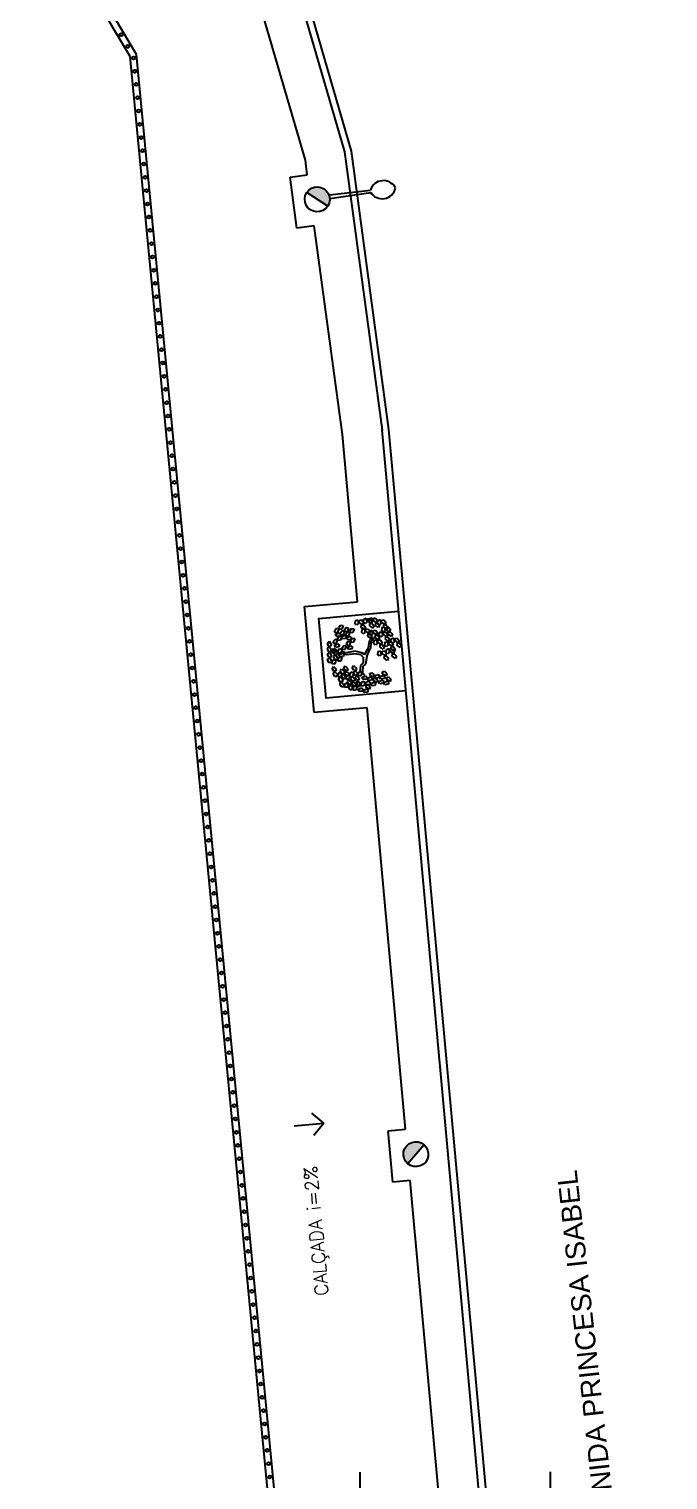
# Model space of a CAD drawing. Header units: millimetres. Extents: x -8 to 5830, y -596 to 3598.
# Drawn here: x 1615.46 to 1625.06, y 2371.62 to 2393.41 of the extents above; entities that cross this region are included whole.
import ezdxf

# ---------------------------------------------------------------- set-up
doc = ezdxf.new("R2010")
doc.units = ezdxf.units.MM
doc.linetypes.add('CONTINU', pattern=[0])
doc.linetypes.add('HIDDEN', pattern=[9.525, 6.35, -3.175])
doc.layers.get('0').update_dxf_attribs({"color": 9})
doc.styles.add('80X50', font='romans.shx')
doc.styles.add('ROBERTO', font='swissek.ttf')

# ---------------------------------------------------------------- blocks, each defined once
blk = doc.blocks.new('poste concreto')
h = blk.add_hatch(color=256)
h.dxf.hatch_style = 1
h.paths.add_polyline_path([(364866.842, 7758015.357), (364866.767, 7758015.418), (364866.676, 7758015.455), (364866.578, 7758015.47), (364866.48, 7758015.455), (364866.39, 7758015.418), (364866.314, 7758015.357), (364866.254, 7758015.282), (364866.216, 7758015.191), (364866.201, 7758015.093), (364866.956, 7758015.093), (364866.94, 7758015.191), (364866.903, 7758015.282)])
for p, q in [((364866.815, 7758015.406), (364867.773, 7758016.191)), ((364866.886, 7758015.322), (364867.818, 7758016.138)), ((364866.201, 7758015.093), (364866.216, 7758015.191)), ((364866.216, 7758014.995), (364866.201, 7758015.093)), ((364866.956, 7758015.093), (364866.201, 7758015.093)), ((364866.216, 7758015.191), (364866.254, 7758015.282)), ((364866.254, 7758015.282), (364866.314, 7758015.357)), ((364866.314, 7758015.357), (364866.39, 7758015.418)), ((364866.39, 7758015.418), (364866.48, 7758015.455)), ((364866.48, 7758015.455), (364866.578, 7758015.47)), ((364866.578, 7758015.47), (364866.676, 7758015.455)), ((364866.676, 7758015.455), (364866.767, 7758015.418)), ((364866.767, 7758015.418), (364866.842, 7758015.357)), ((364866.842, 7758015.357), (364866.903, 7758015.282)), ((364866.903, 7758015.282), (364866.94, 7758015.191)), ((364866.94, 7758015.191), (364866.956, 7758015.093)), ((364866.956, 7758015.093), (364866.94, 7758014.995)), ((364866.254, 7758014.904), (364866.216, 7758014.995)), ((364866.314, 7758014.829), (364866.254, 7758014.904)), ((364866.39, 7758014.768), (364866.314, 7758014.829)), ((364866.48, 7758014.731), (364866.39, 7758014.768)), ((364866.578, 7758014.716), (364866.48, 7758014.731)), ((364866.676, 7758014.731), (364866.578, 7758014.716)), ((364866.767, 7758014.768), (364866.676, 7758014.731)), ((364866.842, 7758014.829), (364866.767, 7758014.768)), ((364866.903, 7758014.904), (364866.842, 7758014.829)), ((364866.94, 7758014.995), (364866.903, 7758014.904))]:
    blk.add_line(p, q)
for centre, start, end in [((364868.17, 7758016.298), 60.7351, 195.0987), ((364867.989, 7758016.511), 245.3971, 19.7607)]:
    blk.add_arc(centre, 0.411, start, end)
blk = doc.blocks.new('A$C550ee5b3')
h = blk.add_hatch(color=256)
h.dxf.hatch_style = 1
h.paths.add_polyline_path([(0.043, 0.309), (0.017, 0.267), (0.002, 0.22), (0, 0.172), (0.009, 0.124), (0.031, 0.081), (0.063, 0.043), (0.106, 0.017), (0.152, 0.002), (0.201, 0), (0.248, 0.009), (0.292, 0.031), (0.329, 0.063)])
for p, q in [((0, 0.172), (0.002, 0.22)), ((0.002, 0.22), (0.017, 0.267)), ((0.017, 0.267), (0.043, 0.309)), ((0.043, 0.309), (0.081, 0.341)), ((0.043, 0.309), (0.329, 0.063)), ((0.081, 0.341), (0.124, 0.363)), ((0.124, 0.363), (0.172, 0.372)), ((0.172, 0.372), (0.22, 0.371)), ((0.22, 0.371), (0.267, 0.356)), ((0.267, 0.356), (0.309, 0.329)), ((0.309, 0.329), (0.341, 0.292)), ((0.341, 0.292), (0.363, 0.248)), ((0.363, 0.248), (0.372, 0.201)), ((0.009, 0.124), (0, 0.172)), ((0.031, 0.081), (0.009, 0.124)), ((0.063, 0.043), (0.031, 0.081)), ((0.106, 0.017), (0.063, 0.043)), ((0.152, 0.002), (0.106, 0.017)), ((0.201, 0), (0.152, 0.002)), ((0.248, 0.009), (0.201, 0)), ((0.292, 0.031), (0.248, 0.009)), ((0.329, 0.063), (0.292, 0.031)), ((0.356, 0.106), (0.329, 0.063)), ((0.371, 0.152), (0.356, 0.106)), ((0.372, 0.201), (0.371, 0.152))]:
    blk.add_line(p, q)
blk = doc.blocks.new('L', base_point=(1.368, 0.591))
at = {"color": 8, "lineweight": -2}
for p, q in [((1.275, 0.567), (1.306, 0.592)), ((1.288, 0.517), (1.275, 0.567)), ((1.281, 0.65), (1.312, 0.675)), ((1.294, 0.6), (1.281, 0.65)), ((1.317, 0.508), (1.288, 0.517)), ((1.322, 0.591), (1.294, 0.6)), ((1.306, 0.592), (1.336, 0.538)), ((1.312, 0.675), (1.342, 0.621)), ((1.336, 0.538), (1.317, 0.508)), ((1.342, 0.621), (1.322, 0.591)), ((1.337, 0.489), (1.356, 0.548)), ((1.376, 0.484), (1.337, 0.489)), ((1.356, 0.548), (1.391, 0.554)), ((1.404, 0.527), (1.376, 0.484)), ((1.391, 0.554), (1.404, 0.527))]:
    blk.add_line(p, q, dxfattribs=at)
blk = doc.blocks.new('Árvore-13')
at = {"color": 8}
for p, q in [((0.484, 0.659), (0.572, 0.715)), ((0.572, 0.715), (0.607, 0.819)), ((0.633, 0.668), (0.782, 0.715)), ((-0.795, 0.302), (-0.961, 0.415)), ((-0.795, 0.406), (-0.953, 0.499)), ((-0.357, 0.349), (-0.795, 0.406)), ((-0.366, 0.227), (-0.795, 0.302)), ((-0.129, 0.105), (-0.366, 0.227)), ((-0.068, 0.19), (-0.357, 0.349)), ((-0.068, -0.036), (-0.129, 0.105)), ((0.029, 0.068), (-0.068, 0.19)), ((0.029, 0.068), (0.318, 0.331)), ((0.116, -0.055), (0.283, 0.133)), ((0.283, 0.133), (0.423, 0.284)), ((0.318, 0.331), (0.405, 0.537)), ((0.405, 0.537), (0.484, 0.659)), ((0.423, 0.284), (0.502, 0.509)), ((0.502, 0.509), (0.633, 0.668)), ((-0.296, -0.392), (-0.418, -0.693)), ((-0.199, -0.449), (-0.313, -0.74)), ((-0.147, -0.299), (-0.296, -0.392)), ((-0.05, -0.383), (-0.199, -0.449)), ((-0.068, -0.036), (-0.147, -0.299)), ((0.116, -0.055), (-0.05, -0.383)), ((-0.313, -0.74), (-0.243, -0.89))]:
    blk.add_line(p, q, dxfattribs=at)
at = {"color": 8, "xscale": 3.048, "yscale": 3.048, "zscale": 3.048}
for p, rotation in [((-0.716, 1.448), 295.0165150851705), ((-0.488, 1.26), 295.0165150851705), ((-0.252, 1.138), 295.0165150851705), ((0.169, 1.448), 190.1248425347958), ((0.581, 1.401), 190.1248425347958), ((0.852, 1.344), 190.1248425347958), ((1.211, 1.147), 190.1248425347958), ((-1.303, 0.884), 347.8021081598379), ((-1.128, 0.415), 347.8021081598379), ((-0.926, 0.959), 295.0165150851705), ((-0.848, 0.462), 295.0165150851705), ((-0.348, 0.687), 295.0165150851705), ((0.353, 0.95), 190.1248425347958), ((0.677, 0.781), 190.1248425347958), ((1.124, 0.565), 190.1248425347958), ((1.317, 0.753), 190.1248425347958), ((-1.443, 0.368), 347.8021081598379), ((0.765, 0.274), 190.1248425347958), ((0.8, -0.299), 190.1248425347958), ((1.203, -0.317), 190.1248425347958), ((1.246, 0.039), 190.1248425347958), ((1.579, 0.114), 190.1248425347958), ((-0.103, -0.899), 66.16076666471405), ((-0.453, -1.397), 66.16076666471405), ((-0.015, -1.19), 66.16076666471405), ((0.502, -1.003), 66.16076666471405), ((0.616, -1.322), 66.16076666471405)]:
    blk.add_blockref('L', p, dxfattribs=dict(at, rotation=rotation))
for p in [(-1.391, -0.308), (-1.233, -0.881), (-1.049, -0.533), (-0.848, -0.449), (-0.445, -0.543), (-0.874, -1.134), (-0.672, -1.021), (-0.453, -1.04)]:
    blk.add_blockref('L', p, dxfattribs=at)

msp = doc.modelspace()

# ---------------------------------------------------------------- linework, layer by layer
for p, q in [((1616.977, 2392.999), (1613.23, 2399.3)), ((1617.075, 2393.031), (1613.286, 2399.4)), ((1621.655, 2344.278), (1616.977, 2392.999)), ((1621.757, 2344.257), (1617.075, 2393.031))]:
    msp.add_line(p, q)
at = {"color": 8, "linetype": 'CONTINU', "lineweight": -2}
for p, q in [((1618.902, 2396.011), (1620.199, 2391.567)), ((1618.997, 2396.043), (1620.3, 2391.58)), ((1619.611, 2391.442), (1618.332, 2395.823)), ((1620.199, 2391.567), (1620.763, 2387.387)), ((1620.3, 2391.58), (1620.862, 2387.4)), ((1619.64, 2391.224), (1619.611, 2391.442)), ((1619.38, 2391.189), (1619.64, 2391.224)), ((1619.483, 2390.422), (1619.38, 2391.189)), ((1619.743, 2390.457), (1619.483, 2390.422)), ((1620.166, 2387.322), (1619.743, 2390.457)), ((1620.395, 2384.812), (1620.166, 2387.322)), ((1620.762, 2387.391), (1622.499, 2368.305)), ((1620.862, 2387.4), (1625.059, 2341.558)), ((1619.598, 2384.739), (1620.395, 2384.812)), ((1619.743, 2383.146), (1619.598, 2384.739)), ((1620.54, 2383.219), (1619.743, 2383.146)), ((1621.116, 2376.887), (1620.54, 2383.219)), ((1620.855, 2376.863), (1621.116, 2376.887)), ((1620.925, 2376.093), (1620.855, 2376.863)), ((1621.186, 2376.117), (1620.925, 2376.093)), ((1621.884, 2368.45), (1621.186, 2376.117)), ((1620.436, 2370.083), (1620.436, 2371.737)), ((1623.295, 2370.087), (1623.295, 2371.741))]:
    msp.add_line(p, q, dxfattribs=at)
at = {"color": 8}
for p, q in [((1619.441, 2376.937), (1619.89, 2376.978)), ((1619.89, 2376.978), (1619.71, 2377.131)), ((1619.89, 2376.978), (1619.74, 2376.796))]:
    msp.add_line(p, q, dxfattribs=at)
at = {"color": 8, "linetype": 'CONTINU', "lineweight": -2}
msp.add_lwpolyline([(1621.119, 2383.472), (1619.924, 2383.363), (1619.815, 2384.558), (1621.01, 2384.667)], dxfattribs=at)
for centre in [(1616.841, 2393.327), (1616.943, 2393.155), (1617.03, 2392.978), (1617.049, 2392.779), (1617.068, 2392.58), (1617.087, 2392.381), (1617.106, 2392.182), (1617.125, 2391.983), (1617.144, 2391.783), (1617.163, 2391.584), (1617.183, 2391.385), (1617.202, 2391.186), (1617.221, 2390.987), (1617.24, 2390.787), (1617.259, 2390.588), (1617.278, 2390.389), (1617.297, 2390.19), (1617.316, 2389.991), (1617.336, 2389.791), (1617.355, 2389.592), (1617.374, 2389.393), (1617.393, 2389.194), (1617.412, 2388.995), (1617.431, 2388.796), (1617.45, 2388.596), (1617.469, 2388.397), (1617.489, 2388.198), (1617.508, 2387.999), (1617.527, 2387.8), (1617.546, 2387.6), (1617.565, 2387.401), (1617.584, 2387.202), (1617.603, 2387.003), (1617.622, 2386.804), (1617.642, 2386.604), (1617.661, 2386.405), (1617.68, 2386.206), (1617.699, 2386.007), (1617.718, 2385.808), (1617.737, 2385.609), (1617.756, 2385.409), (1617.775, 2385.21), (1617.794, 2385.011), (1617.814, 2384.812), (1617.833, 2384.613), (1617.852, 2384.413), (1617.871, 2384.214), (1617.89, 2384.015), (1617.909, 2383.816), (1617.928, 2383.617), (1617.947, 2383.417), (1617.967, 2383.218), (1617.986, 2383.019), (1618.005, 2382.82), (1618.024, 2382.621), (1618.043, 2382.422), (1618.062, 2382.222), (1618.081, 2382.023), (1618.1, 2381.824), (1618.12, 2381.625), (1618.139, 2381.426), (1618.158, 2381.226), (1618.177, 2381.027), (1618.196, 2380.828), (1618.215, 2380.629), (1618.234, 2380.43), (1618.253, 2380.23), (1618.273, 2380.031), (1618.292, 2379.832), (1618.311, 2379.633), (1618.33, 2379.434), (1618.349, 2379.235), (1618.368, 2379.035), (1618.387, 2378.836), (1618.406, 2378.637), (1618.426, 2378.438), (1618.445, 2378.239), (1618.464, 2378.039), (1618.483, 2377.84), (1618.502, 2377.641), (1618.521, 2377.442), (1618.54, 2377.243), (1618.559, 2377.043), (1618.578, 2376.844), (1618.598, 2376.645), (1618.617, 2376.446), (1618.636, 2376.247), (1618.655, 2376.048), (1618.674, 2375.848), (1618.693, 2375.649), (1618.712, 2375.45), (1618.731, 2375.251), (1618.751, 2375.052), (1618.77, 2374.852), (1618.789, 2374.653), (1618.808, 2374.454), (1618.827, 2374.255), (1618.846, 2374.056), (1618.865, 2373.856), (1618.884, 2373.657), (1618.904, 2373.458), (1618.923, 2373.259), (1618.942, 2373.06), (1618.961, 2372.861), (1618.98, 2372.661), (1618.999, 2372.462), (1619.018, 2372.263), (1619.037, 2372.064), (1619.057, 2371.865), (1619.076, 2371.665)]:
    msp.add_circle(centre, 0.0225)

# ---------------------------------------------------------------- block references
at = {"color": 8, "xscale": 0.4999999999999994, "yscale": 0.4999999999999994, "zscale": 0.4999999999999994, "rotation": 327.2814331211885}
msp.add_blockref('poste concreto', (-2248521.798, -3162549.002), dxfattribs=at)
at = {"color": 8, "linetype": 'HIDDEN', "xscale": 0.3107660917594163, "yscale": 0.3107660917594163, "zscale": 0.3107660917594163, "rotation": 16.63621055087309}
msp.add_blockref('Árvore-13', (1620.494, 2383.994), dxfattribs=at)
at = {"color": 8, "linetype": 'CONTINU', "lineweight": -2, "rotation": 270.0644572517497}
msp.add_blockref('A$C550ee5b3', (1621.085, 2376.699), dxfattribs=at)

# ---------------------------------------------------------------- texts
at = {"color": 8}
for s, height, rotation, style, p in [('CALÇADA i=2%%%', 0.2, 95.2004, '80X50', (1619.959, 2374.396)), ('AVENIDA PRINCESA ISABEL', 0.3, 96.2725, 'ROBERTO', (1624.308, 2370.638))]:
    msp.add_text(s, height=height, rotation=rotation, dxfattribs=dict(at, style=style)).set_placement(p)

doc.saveas('drawing.dxf')
